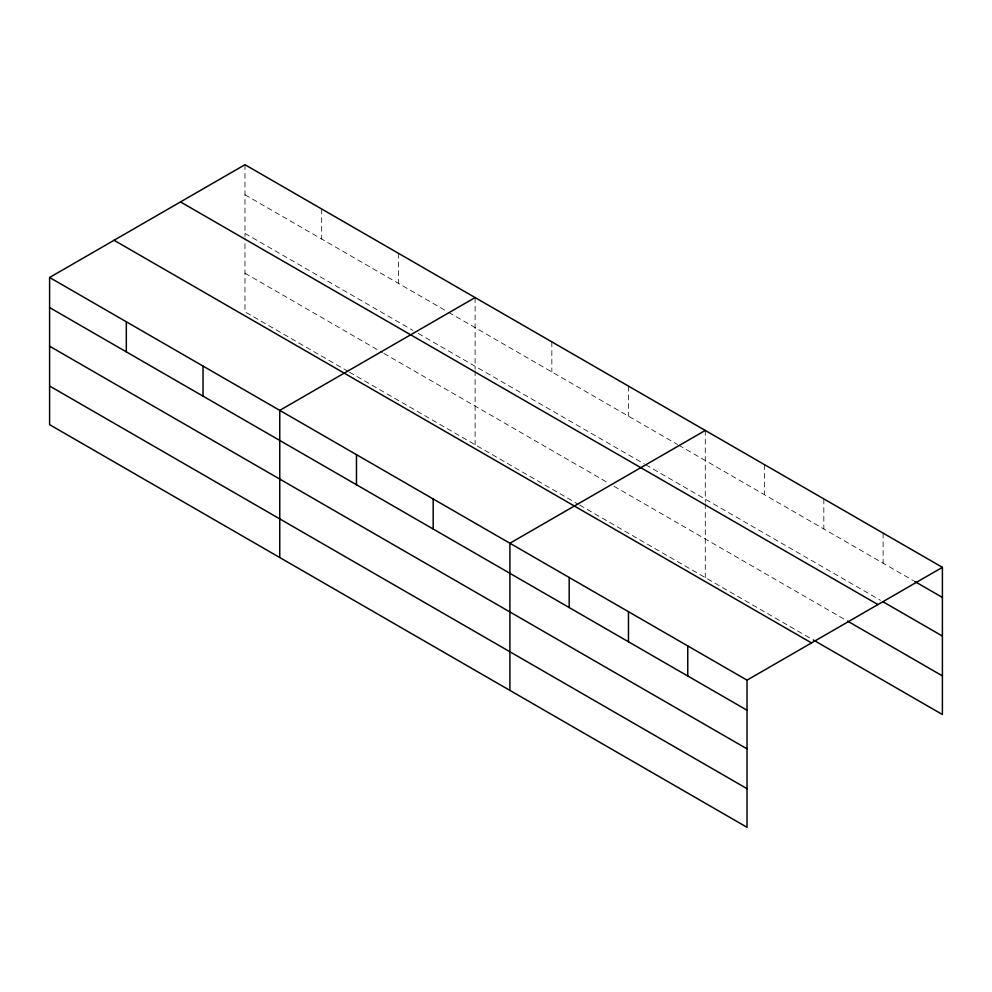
<?xml version="1.0" encoding="UTF-8"?>
<svg xmlns="http://www.w3.org/2000/svg" width="992" height="992" viewBox="0 0 992 992"><rect width="100%" height="100%" fill="white"/><g stroke="black" fill="none" stroke-linecap="round" stroke-linejoin="round"><path stroke-width="0.74" stroke-dasharray="4.96 3.72" d="M244.974 194.767L447.342 311.612M448.669 312.368L677.499 444.49M678.826 445.247L913.421 580.692M244.974 233.405L412.957 330.386M418.24 333.448L644.428 464.033M645.755 464.789L880.487 600.321M244.974 273.209L382.528 352.631M383.854 353.4L608.716 483.216M614.011 486.278L846.238 620.347M348.142 371.417L244.974 311.848L244.974 237.993M349.469 372.174L578.299 504.296M579.613 505.052L811.977 639.208M883.116 533.126L883.116 563.196M823.831 498.902L823.831 528.972M764.559 464.678L764.559 494.748M705.275 430.454L705.275 502.225M705.275 503.75L705.275 577.604M628.556 386.161L628.556 416.231M551.837 341.868L551.837 371.938M475.118 297.575L475.118 369.346M475.118 370.872L475.118 444.726M398.4 253.282L398.4 283.352M321.693 208.99L321.693 239.06M244.974 164.697L244.974 236.468"/><path stroke-width="1.49" d="M49.6 277.487L747.026 680.152L747.026 827.303L49.6 424.65L49.6 277.487L244.974 164.697L942.4 567.35L942.4 714.513L813.304 639.976M475.118 297.575L279.756 410.366L279.756 557.529M705.275 430.454L509.9 543.244L509.9 690.395M747.026 680.152L942.4 567.35M914.736 581.461L942.4 597.432M883.116 601.834L942.4 636.058M180.494 201.922L877.932 604.574M847.552 621.104L942.4 675.874M114.068 240.275L811.506 642.928M49.6 307.57L747.026 710.222M49.6 346.208L747.026 748.861M49.6 386.012L747.026 788.665M687.754 645.928L687.754 675.998M628.469 611.704L628.469 641.774M569.185 577.468L569.185 607.55M433.182 498.951L433.182 529.021M356.475 454.658L356.475 484.741M203.038 366.073L203.038 396.155M126.319 321.78L126.319 351.862"/></g></svg>
